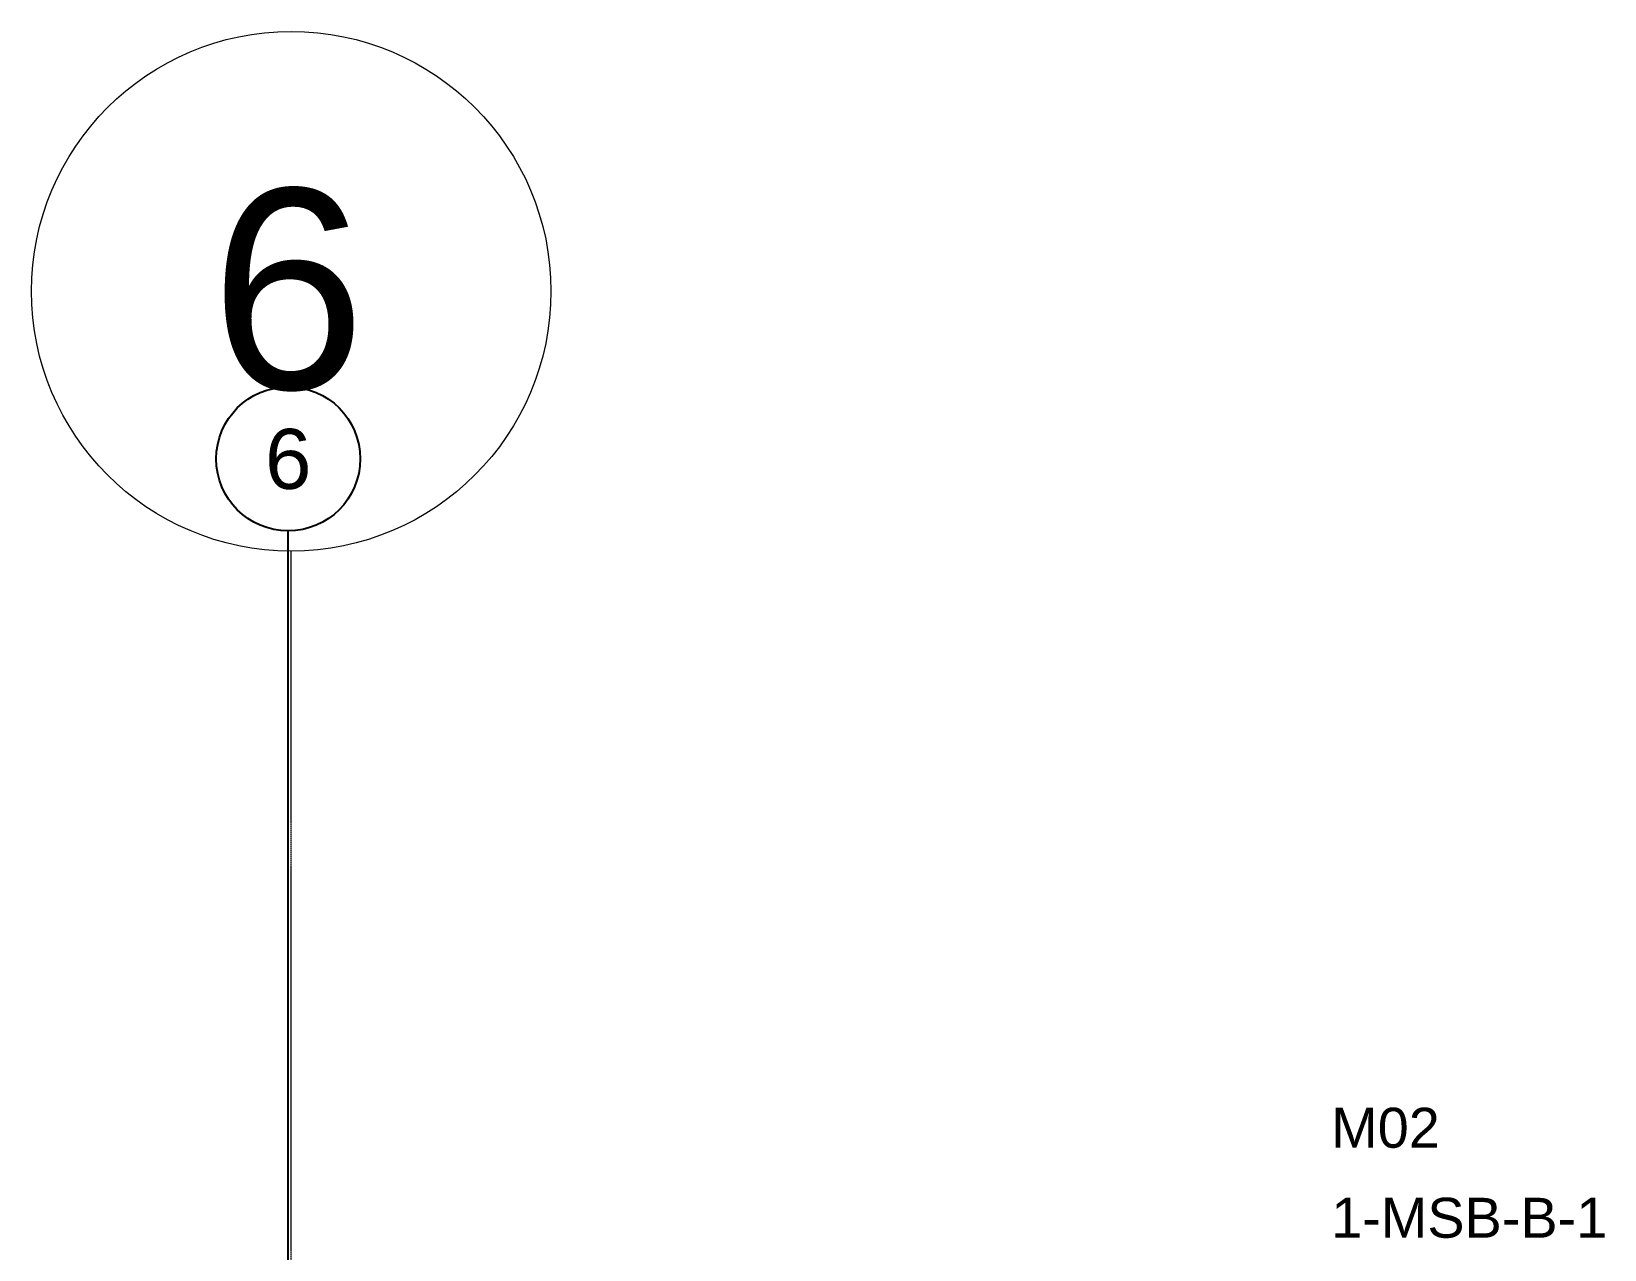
# Model space of a CAD drawing. Header units: millimetres. Extents: x -18178 to 96133, y -22425 to 61598.
# Drawn here: x 37330 to 45203, y 55503 to 61598 of the extents above; entities that cross this region are included whole.
import ezdxf
from ezdxf.enums import TextEntityAlignment as Align

# ---------------------------------------------------------------- set-up
doc = ezdxf.new("R2010")
doc.units = ezdxf.units.MM
doc.linetypes.add('Centre', pattern=[10, 6, -1.25, 1.5, -1.25])
doc.layers.add('eae-bb-mım.', color=7, linetype='Continuous')
doc.layers.add('S-GRID', color=7, linetype='Continuous', lineweight=9)
doc.layers.add('S-GRID-IDEN', color=7, linetype='Continuous', lineweight=9)
doc.styles.add('Arial', font='arial.ttf')
doc.styles.get("Standard").update_dxf_attribs({"font": 'arial.ttf'})

# ---------------------------------------------------------------- blocks, each defined once
blk = doc.blocks.new('Grid - Arup_Grid_Head_Circle-39942-Busbar Distribution First Floor  Layout - Phase 1')
at = {"layer": 'S-GRID-IDEN', "color": 253, "lineweight": 18, "true_color": 0xaaaaaa}
blk.add_circle((0, 0), 6.5, dxfattribs=at)
blk = doc.blocks.new('IL021-ARP-ZZ-XX-M3-J-A-0001_rvt-1-Busbar Distribution First Floor  Layout - Phase 1')
at = {"layer": 'S-GRID', "color": 253, "linetype": 'Centre', "lineweight": 18, "true_color": 0xaaaaaa}
blk.add_line((48600, -7278.7), (48600, 59074.3), dxfattribs=at)
at = {"color": 253, "lineweight": 5, "true_color": 0xaaaaaa, "xscale": 199.9999999999999, "yscale": 199.9999999999999, "zscale": 199.9999999999999}
blk.add_blockref('Grid - Arup_Grid_Head_Circle-39942-Busbar Distribution First Floor  Layout - Phase 1', (48600, 60374.3), dxfattribs=at)
at = {"layer": 'S-GRID-IDEN', "color": 253, "lineweight": 18, "true_color": 0xaaaaaa, "insert": (48195.8, 60886.1), "char_height": 1000, "width": 962.025, "attachment_point": 1, "style": 'Arial'}
blk.add_mtext('6', dxfattribs=at)

msp = doc.modelspace()

# ---------------------------------------------------------------- linework, layer by layer
at = {"layer": 'eae-bb-mım.'}
msp.add_lwpolyline([(38615, 54700), (38615, 59099.26401)], dxfattribs=at)
msp.add_circle((38615, 59459.57006), 360.30605, dxfattribs=at)

# ---------------------------------------------------------------- block references
at = {"layer": 'eae-bb-mım.', "lineweight": 5}
msp.add_blockref('IL021-ARP-ZZ-XX-M3-J-A-0001_rvt-1-Busbar Distribution First Floor  Layout - Phase 1', (-9969.99989, -75.97871), dxfattribs=at)

# ---------------------------------------------------------------- texts
for s, p in [('M02', (43834.61494, 56012.59251)), ('1-MSB-B-1', (43834.61494, 55562.26522))]:
    msp.add_text(s, height=200).set_placement(p)
at = {"layer": 'eae-bb-mım.'}
msp.add_text('6', height=300, dxfattribs=at).set_placement((38615, 59459.57006), align=Align.MIDDLE)

doc.saveas('drawing.dxf')
